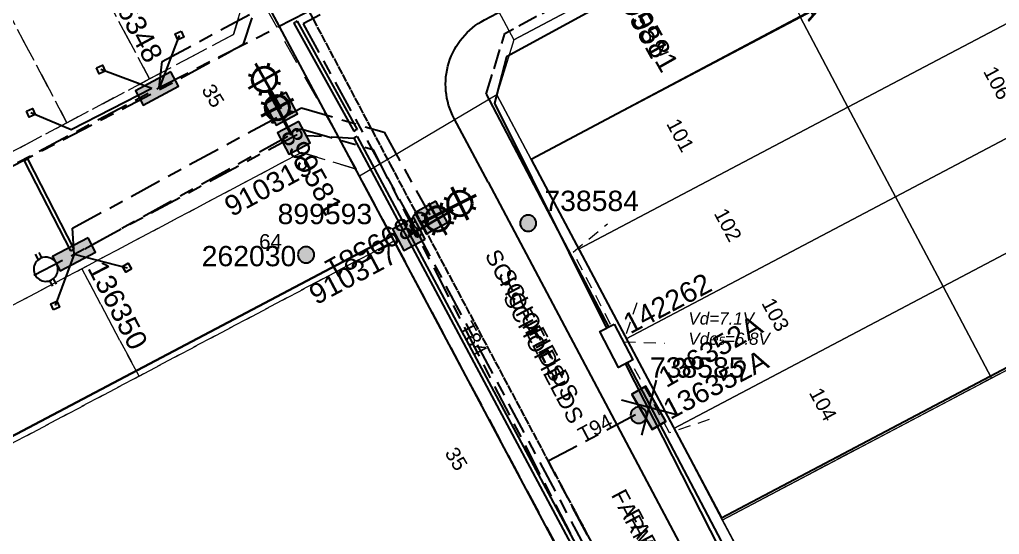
# Model space of a CAD drawing. Header units: metres. Extents: x 303173 to 305738, y 6269065 to 6269981.
# Drawn here: x 303643.1 to 303763.8, y 6269641.9 to 6269705.3 of the extents above; entities that cross this region are included whole.
import ezdxf
from ezdxf.enums import TextEntityAlignment as Align

# ---------------------------------------------------------------- set-up
doc = ezdxf.new("R2010")
doc.units = ezdxf.units.M
for name, pattern in [('Cable Exist OH', [1, 1, 0]), ('Cable Exist UG', [8.2, 4, -1.2, 1.8, -1.2]), ('Dash', [5, 3, -2]), ('IE Trench LV', [6.5, 5, -1.5]), ('IECLROU40', [4, 2.5, -1.5])]:
    doc.linetypes.add(name, pattern=pattern)
doc.layers.add('_User kerb', color=7, linetype='Continuous', transparency=0.4)
for name, color, linetype in [('_User Removed1', 7, 'Continuous'), ('_User_service', 7, 'Continuous'), ('_User_SL_COLUMN', 7, 'Continuous'), ('Equip_HV_EXT', 7, 'Continuous'), ('Equip_LV_EXT', 7, 'Continuous'), ('Equip_SP_SL_EXT', 7, 'Continuous'), ('Mains_HV_EXT', 7, 'Continuous'), ('Mains_LV_EXT', 7, 'Continuous'), ('Mains_LV_NEW_T84', 7, 'Continuous'), ('Mains_LV_SL_EXT', 7, 'Continuous'), ('Notes', 7, 'Continuous'), ('Notes_HV_MISC', 7, 'Continuous'), ('Notes_LV_MISC', 7, 'Continuous'), ('Services_SP_EXT', 7, 'Continuous'), ('SupportsUG_SP_LV_EXT', 7, 'Continuous'), ('SupportsUG_SP_LV_NEW', 7, 'Continuous'), ('SupportsUG_SP_LV_SL_EXT', 7, 'Continuous'), ('Trench_SP_NEW', 7, 'Continuous'), ('UG_Details_SP_MISC', 7, 'Continuous')]:
    doc.layers.add(name, color=color, linetype=linetype)
for name, color, linetype, lineweight, transparency in [('Cadastre Developer_SP_EXT', 7, 'Continuous', 5, 0.7), ('Cadastre Land Parcels_SP_EXT', 7, 'Continuous', 5, 0.7), ('Cadastre Roads_SP_EXT', 7, 'Continuous', 5, 0.7)]:
    doc.layers.add(name, color=color, linetype=linetype, lineweight=lineweight, transparency=transparency)
doc.layers.add('Cadastre Developer_SP_NEW', color=7, linetype='Continuous', lineweight=5)
doc.layers.add('Features_HIDE', color=7, linetype='Continuous', plot=False)
doc.styles.add('COLUMN_LABEL', font='arial.ttf')
doc.styles.add('iecARIAL', font='arial.ttf', dxfattribs={"height": 2})
doc.styles.add('LotNum', font='isocp.shx', dxfattribs={"height": 1.8})
doc.styles.add('PILLAR_LABEL', font='arial.ttf')
doc.styles.add('POLE_LABEL', font='arial.ttf')
doc.styles.get("Standard").update_dxf_attribs({"font": 'arial.ttf'})
doc.linetypes.add('Cable New UG', pattern='A,7,-0.25,["x",Standard,S=2,R=0,X=0.2,Y=-0.8],-2.1', length=9.35)
doc.linetypes.add('IE Trench HV', pattern='A,7,-0.2,["/",Standard,S=3,R=0,X=0.6,Y=-1.4],-2.5', length=9.7)

# ---------------------------------------------------------------- blocks, each defined once
blk = doc.blocks.new('COLUMN_EXT')
blk.add_hatch(color=256).paths.add_polyline_path([(-1.49, 1.48), (-1.49, -1.49), (1.48, -1.49), (1.48, 1.48)])
blk.add_lwpolyline([(-1.49, -1.49), (1.48, -1.49), (1.48, 1.48), (-1.49, 1.48)], close=True)
for tag, height, style, flags, p in [('ASSET_NUM', 2.5, 'COLUMN_LABEL', 8, (2, 2)), ('STRUCTURE_PLANT_NUMBER', 0.2, 'POLE_LABEL', 9, (1.81, 0.03)), ('STREET_CODE', 0.2, 'COLUMN_LABEL', 9, (1.81, -0.2))]:
    blk.add_attdef(tag, text='', height=height, dxfattribs=dict(style=style, flags=flags)).set_placement(p, align=Align.MIDDLE_LEFT)
at = {"flags": 9}
for tag, p in [('COLUMN_TYPE', (1.81, -0.4)), ('OWNED_BY', (1.81, -0.6)), ('STATE', (1.81, -0.8)), ('USAGE', (1.81, -1)), ('LEGEND', (1.81, -1.2)), ('STREETNAME', (1.81, -1.6)), ('SUBURB', (1.81, -1.8)), ('LOCATION', (1.81, -1.4)), ('NOTES', (1.81, -2))]:
    blk.add_attdef(tag, text='', height=0.2, dxfattribs=at).set_placement(p, align=Align.MIDDLE_LEFT)
at = {"flags": 1}
blk.add_attdef('Z', (1.81, -2.35), '', height=0.2, dxfattribs=at)
blk = doc.blocks.new('PILLAR_EXT')
blk.add_hatch(color=256).paths.add_polyline_path([(-2.475, 0.99), (-2.475, -0.99), (2.475, -0.99), (2.475, 0.99)])
blk.add_lwpolyline([(-2.475, -0.99), (2.475, -0.99), (2.475, 0.99), (-2.475, 0.99)], close=True)
at = {"style": 'iecARIAL', "flags": 8}
blk.add_attdef('ASSET_NUM', (1.5, 3.5), '', height=2.5, dxfattribs=at)
for tag, p, flags in [('OWNED_BY', (0, -0.2), 9), ('STATE', (0, -0.4), 9), ('SUPPORT_TYPE', (0, -0.6), 9), ('USAGE', (0, -0.8), 9), ('LEGEND', (0, -1), 9), ('LOCATION', (0, -1.2), 9), ('NOTES', (0, -1.4), 9), ('STREETNAME', (0, -1.8), 9), ('SUBURB', (0, -2), 1), ('PARENT', (0, -1.6), 9)]:
    blk.add_attdef(tag, p, '', height=0.2, dxfattribs=dict(flags=flags))
blk = doc.blocks.new('CCP_EXT')
at = {"flags": 9}
for tag, p in [('STATE', (0, -1.8)), ('LEGEND', (0, -1.4)), ('LIFE_SUPPORT', (0, -1.6)), ('NOTES', (0, -2))]:
    blk.add_attdef(tag, text='', height=0.2, dxfattribs=at).set_placement(p, align=Align.MIDDLE_LEFT)
blk.add_wipeout([(0, 0.57), (0.57, 0), (0, -0.57), (-0.57, 0)])
blk.add_lwpolyline([(-0.57, 0), (0, 0.57), (0.57, 0), (0, -0.57), (-0.57, 0)])
at = {"flags": 1}
blk.add_attdef('Z', (0, 0), '', height=0.2, dxfattribs=at)
at = {"flags": 9}
for tag, p in [('CCP_TYPE', (0, 0)), ('CONSTRUCTED_VOLTAGE', (0, -0.2)), ('OPERATING_VOLTAGE', (0, -0.6)), ('ORIENTATION', (0, -0.8)), ('OWNED_BY', (0, -1)), ('NO_PHASES', (0, -0.4)), ('USAGE', (0, -1.2))]:
    blk.add_attdef(tag, text='', height=0.2, dxfattribs=at).set_placement(p, align=Align.MIDDLE_LEFT)
blk = doc.blocks.new('HV_STJ_EXT')
h = blk.add_hatch(color=256)
edge = h.paths.add_edge_path()
edge.add_ellipse((-0.59, 0.13), major_axis=(0.226, 0.226), ratio=1, start_angle=45, end_angle=135)
edge.add_line((-0.91, 0.13), (-0.91, -0.13))
edge.add_ellipse((-0.59, -0.13), major_axis=(0.226, 0.226), ratio=1, start_angle=135, end_angle=225)
edge.add_line((-0.59, -0.45), (0.59, -0.45))
edge.add_ellipse((0.59, -0.13), major_axis=(-0.226, 0.226), ratio=1, start_angle=135, end_angle=225)
edge.add_line((0.91, -0.13), (0.91, 0.13))
edge.add_ellipse((0.59, 0.13), major_axis=(-0.226, 0.226), ratio=1, start_angle=225, end_angle=315)
edge.add_line((0.59, 0.45), (-0.59, 0.45))
blk.add_lwpolyline([(-0.91, 0.13), (-0.91, -0.13, 0.414214), (-0.59, -0.45), (0.59, -0.45, 0.414214), (0.91, -0.13), (0.91, 0.13, 0.414214), (0.59, 0.45), (-0.59, 0.45, 0.414214)], format="xyb", close=True)
for tag, flags, p in [('ORIENTATION', 9, (1.5, 0)), ('Z', 1, (1.5, -0.8)), ('USAGE', 9, (1.5, -0.2)), ('LEGEND', 9, (1.5, -0.4)), ('NOTES', 9, (1.5, -0.6))]:
    blk.add_attdef(tag, text='', height=0.2, dxfattribs=dict(flags=flags)).set_placement(p, align=Align.MIDDLE_LEFT)
blk = doc.blocks.new('LV_UG_LINKS_OPEN_EXT')
for p, q in [((-0.25, 1.47), (-0.25, 2.22)), ((0.25, 1.47), (0.25, 2.22)), ((-0.25, -1.47), (-0.25, -2.22)), ((0.25, -1.47), (0.25, -2.22))]:
    blk.add_line(p, q)
at = {"flags": 9}
for tag, p in [('ACTUAL_STATUS', (0, 0)), ('CONSTRUCTED_VOLTAGE', (0, -0.2)), ('OPERATING_VOLTAGE', (0, -0.6)), ('ORIENTATION', (0, -0.8)), ('STATE', (0, -1)), ('SWITCH_TYPE', (0, -1.2)), ('NO_PHASES', (0, -0.4)), ('USAGE', (0, -1.4)), ('NOTES', (0, -1.6))]:
    blk.add_attdef(tag, text='', height=0.2, dxfattribs=at).set_placement(p, align=Align.MIDDLE_LEFT)
at = {"flags": 1}
blk.add_attdef('Z', (0, 0), '', height=0.2, dxfattribs=at)
blk.add_wipeout([(-0.25, 1.47), (-0.43, 1.43), (-0.61, 1.36), (-0.77, 1.28), (-0.93, 1.17), (-1.07, 1.05), (-1.19, 0.9), (-1.29, 0.75), (-1.38, 0.58), (-1.44, 0.4), (-1.48, 0.22), (-1.49, 0.03), (-1.49, -0.16), (-1.45, -0.34), (-1.4, -0.52), (-1.32, -0.69), (-1.23, -0.85), (-1.11, -1), (-0.98, -1.13), (-0.83, -1.24), (-0.66, -1.34), (-0.49, -1.41), (-0.31, -1.46), (-0.13, -1.49), (0.06, -1.49), (0.25, -1.47), (0.43, -1.43), (0.61, -1.36), (0.77, -1.28), (0.93, -1.17), (1.07, -1.05), (1.19, -0.9), (1.29, -0.75), (1.38, -0.58), (1.44, -0.4), (1.48, -0.22), (1.49, -0.03), (1.49, 0.16), (1.45, 0.34), (1.4, 0.52), (1.32, 0.69), (1.23, 0.85), (1.11, 1), (0.98, 1.13), (0.83, 1.24), (0.66, 1.34), (0.49, 1.41), (0.31, 1.46), (0.13, 1.49), (-0.06, 1.49)])
blk.add_lwpolyline([(0, -1.49, 1), (0, 1.49, 1)], format="xyb", close=True)
blk = doc.blocks.new('*U114')
blk.add_wipeout([(3.44, 1.82), (2.44, -3.03), (0.5, -2.63), (1.5, 2.22)])
at = {"lineweight": -3}
blk.add_lwpolyline([(3.44, 1.82), (2.44, -3.03), (0.5, -2.63), (1.5, 2.22)], close=True, dxfattribs=at)
for tag, height, flags, p in [('ASSET_NUM', 2.5, 8, (2, 4)), ('STREET_CODE', 0.2, 9, (1.5, 2)), ('OWNED_BY', 0.2, 9, (1.5, 1.8)), ('OPERATED_BY', 0.2, 9, (1.5, 1.6)), ('STATE', 0.2, 9, (1.5, 1.2)), ('MAINTAINED_BY', 0.2, 9, (1.5, 1.4)), ('SUPPORT_TYPE', 0.2, 9, (1.5, 1)), ('SUBURB', 0.2, 9, (1.5, 0.2)), ('STREETNAME', 0.2, 9, (1.5, 0)), ('USAGE', 0.2, 9, (1.5, 0.8)), ('LEGEND', 0.2, 9, (1.5, 0.6)), ('PARENT', 0.2, 9, (1.5, 0.4)), ('Z', 0.2, 1, (1.5, -0.6)), ('LOCATION', 0.2, 9, (1.5, -0.2)), ('NOTES', 0.2, 9, (1.5, -0.4))]:
    blk.add_attdef(tag, text='', height=height, dxfattribs=dict(flags=flags)).set_placement(p, align=Align.MIDDLE_LEFT)
blk = doc.blocks.new('*U120')
blk.add_hatch(color=256).paths.add_polyline_path([(2.68, 0.52), (1.52, 2.12), (-2.49, -0.79), (-1.32, -2.39)])
blk.add_lwpolyline([(1.52, 2.12), (-2.49, -0.79), (-1.32, -2.39), (2.68, 0.52)], close=True)
at = {"style": 'iecARIAL', "flags": 8}
blk.add_attdef('ASSET_NUM', (1.5, 3.5), '', height=2.5, dxfattribs=at)
for tag, p, flags in [('OWNED_BY', (0, -0.2), 9), ('STATE', (0, -0.4), 9), ('SUPPORT_TYPE', (0, -0.6), 9), ('USAGE', (0, -0.8), 9), ('LEGEND', (0, -1), 9), ('LOCATION', (0, -1.2), 9), ('NOTES', (0, -1.4), 9), ('STREETNAME', (0, -1.8), 9), ('SUBURB', (0, -2), 1), ('PARENT', (0, -1.6), 9)]:
    blk.add_attdef(tag, p, '', height=0.2, dxfattribs=dict(flags=flags))
blk = doc.blocks.new('*U108')
at = {"lineweight": 40}
for p, q in [((0.55, 3.21), (1.31, 7.65)), ((-0.26, 7.11), (0.07, 6.65)), ((2.62, 6.62), (2.16, 6.29)), ((-1.29, 5.81), (3.15, 5.05)), ((-0.75, 4.24), (-0.29, 4.56)), ((0, 0), (0.68, 3.95)), ((2.12, 3.74), (1.8, 4.2))]:
    blk.add_line(p, q, dxfattribs=at)
blk.add_circle((0.93, 5.43), 1.5, dxfattribs=at)
at = {"style": 'iecARIAL', "flags": 8}
blk.add_attdef('ASSET_NUM', (1.5, 1.5), '', height=2.5, dxfattribs=at)
for tag, p, height, flags in [('CONSTRUCTED_VOLTAGE', (0.98, -0.65), 0.2, 9), ('CONTROL_TYPE', (0.98, -0.85), 0.2, 9), ('LANTERN_PURPOSE', (0.98, -1.05), 0.2, 9), ('LANTERN_TYPE', (0.98, -1.25), 0.2, 9), ('LNUMBER', (2.18, -3.25), 2.5, 8), ('OPERATING_VOLTAGE', (0.98, -1.65), 0.2, 9), ('ORIENTATION', (0.98, -1.85), 0.2, 9), ('OWNED_BY', (0.98, -2.05), 0.2, 9), ('STATE', (0.98, -2.25), 0.2, 9), ('NO_PHASES', (0.98, -1.45), 0.2, 9), ('USAGE', (0.98, -2.45), 0.2, 9), ('CEXIST', (0.98, -2.65), 0.2, 9), ('CNEW', (0.98, -2.85), 0.2, 9), ('CNUMBER', (0.98, -3.05), 0.2, 9), ('CREMOVE', (0.98, -3.25), 0.2, 9), ('CREPLACE', (0.98, -3.45), 0.2, 9), ('LKINGHEIGHT', (0.98, -3.65), 0.2, 9), ('LBRACKET', (0.98, -3.85), 0.2, 9), ('LBRACKETVOCAB', (0.98, -4.05), 0.2, 9), ('LCATEGORY', (0.98, -4.25), 0.2, 9), ('LCHARGE1', (0.98, -4.45), 0.2, 9), ('LCHARGE1PERCENT', (0.98, -4.65), 0.2, 9), ('LCHARGE2', (0.98, -4.85), 0.2, 9), ('LCHARGE2PERCENT', (0.98, -5.05), 0.2, 9), ('LCHARGE3', (0.98, -5.25), 0.2, 9), ('LCHARGE3PERCENT', (0.98, -5.45), 0.2, 9), ('LEXIST', (0.98, -5.65), 0.2, 9), ('LLAMP', (0.98, -5.85), 0.2, 9), ('LLAMPVOCAB', (0.98, -6.05), 0.2, 9), ('LMAST', (0.98, -6.25), 0.2, 9), ('LMASTVOCAB', (0.98, -6.45), 0.2, 9), ('LNEW', (0.98, -6.65), 0.2, 9), ('LANTNUMBER', (0.98, -6.85), 0.2, 9), ('LOUTREACH', (0.98, -7.25), 0.2, 9), ('LOUTREACHVOCAB', (0.98, -7.45), 0.2, 9), ('LRATECODE', (0.98, -7.65), 0.2, 9), ('LREMOVE', (0.98, -7.85), 0.2, 9), ('LREPLACE', (0.98, -8.05), 0.2, 9), ('LTYPE', (0.98, -8.25), 0.2, 9), ('LTYPEVOCAB', (0.98, -8.45), 0.2, 9), ('LEGEND', (0.98, -8.65), 0.2, 9), ('STREETNAME', (0.98, -9.25), 0.2, 9), ('SUBURB', (0.98, -9.45), 0.2, 1), ('LOCATION', (0.98, -8.85), 0.2, 9), ('NOTES', (0.98, -9.05), 0.2, 9)]:
    blk.add_attdef(tag, p, '', height=height, dxfattribs=dict(flags=flags))
blk = doc.blocks.new('*U110')
at = {"lineweight": 40}
for p, q in [((0, 0), (-0.34, -2.67)), ((-0.24, -1.92), (-0.8, -6.38)), ((-1.79, -2.52), (-1.44, -2.97)), ((1.11, -2.89), (0.66, -3.23)), ((1.71, -4.43), (-2.75, -3.87)), ((-2.15, -5.42), (-1.71, -5.07)), ((0.74, -5.78), (0.4, -5.34))]:
    blk.add_line(p, q, dxfattribs=at)
blk.add_circle((-0.52, -4.15), 1.5, dxfattribs=at)
at = {"style": 'iecARIAL', "flags": 8}
blk.add_attdef('ASSET_NUM', (1.5, 1.5), '', height=2.5, dxfattribs=at)
for tag, p, height, flags in [('CONSTRUCTED_VOLTAGE', (0.98, -0.65), 0.2, 9), ('CONTROL_TYPE', (0.98, -0.85), 0.2, 9), ('LANTERN_PURPOSE', (0.98, -1.05), 0.2, 9), ('LANTERN_TYPE', (0.98, -1.25), 0.2, 9), ('LNUMBER', (2.18, -3.25), 2.5, 8), ('OPERATING_VOLTAGE', (0.98, -1.65), 0.2, 9), ('ORIENTATION', (0.98, -1.85), 0.2, 9), ('OWNED_BY', (0.98, -2.05), 0.2, 9), ('STATE', (0.98, -2.25), 0.2, 9), ('NO_PHASES', (0.98, -1.45), 0.2, 9), ('USAGE', (0.98, -2.45), 0.2, 9), ('CEXIST', (0.98, -2.65), 0.2, 9), ('CNEW', (0.98, -2.85), 0.2, 9), ('CNUMBER', (0.98, -3.05), 0.2, 9), ('CREMOVE', (0.98, -3.25), 0.2, 9), ('CREPLACE', (0.98, -3.45), 0.2, 9), ('LKINGHEIGHT', (0.98, -3.65), 0.2, 9), ('LBRACKET', (0.98, -3.85), 0.2, 9), ('LBRACKETVOCAB', (0.98, -4.05), 0.2, 9), ('LCATEGORY', (0.98, -4.25), 0.2, 9), ('LCHARGE1', (0.98, -4.45), 0.2, 9), ('LCHARGE1PERCENT', (0.98, -4.65), 0.2, 9), ('LCHARGE2', (0.98, -4.85), 0.2, 9), ('LCHARGE2PERCENT', (0.98, -5.05), 0.2, 9), ('LCHARGE3', (0.98, -5.25), 0.2, 9), ('LCHARGE3PERCENT', (0.98, -5.45), 0.2, 9), ('LEXIST', (0.98, -5.65), 0.2, 9), ('LLAMP', (0.98, -5.85), 0.2, 9), ('LLAMPVOCAB', (0.98, -6.05), 0.2, 9), ('LMAST', (0.98, -6.25), 0.2, 9), ('LMASTVOCAB', (0.98, -6.45), 0.2, 9), ('LNEW', (0.98, -6.65), 0.2, 9), ('LANTNUMBER', (0.98, -6.85), 0.2, 9), ('LOUTREACH', (0.98, -7.25), 0.2, 9), ('LOUTREACHVOCAB', (0.98, -7.45), 0.2, 9), ('LRATECODE', (0.98, -7.65), 0.2, 9), ('LREMOVE', (0.98, -7.85), 0.2, 9), ('LREPLACE', (0.98, -8.05), 0.2, 9), ('LTYPE', (0.98, -8.25), 0.2, 9), ('LTYPEVOCAB', (0.98, -8.45), 0.2, 9), ('LEGEND', (0.98, -8.65), 0.2, 9), ('STREETNAME', (0.98, -9.25), 0.2, 9), ('SUBURB', (0.98, -9.45), 0.2, 1), ('LOCATION', (0.98, -8.85), 0.2, 9), ('NOTES', (0.98, -9.05), 0.2, 9)]:
    blk.add_attdef(tag, p, '', height=height, dxfattribs=dict(flags=flags))
blk = doc.blocks.new('*U126')
at = {"lineweight": 40}
for p, q in [((4.08, 1.61), (3.36, -2.83)), ((0, 0), (2.24, -0.37)), ((2.52, 1.07), (2.84, 0.61)), ((5.39, 0.6), (4.94, 0.27)), ((1.5, -0.24), (5.94, -0.97)), ((2.04, -1.81), (2.5, -1.48)), ((4.92, -2.28), (4.59, -1.83))]:
    blk.add_line(p, q, dxfattribs=at)
blk.add_circle((3.72, -0.61), 1.5, dxfattribs=at)
at = {"style": 'iecARIAL', "flags": 8}
blk.add_attdef('ASSET_NUM', (1.5, 1.5), '', height=2.5, dxfattribs=at)
for tag, p, height, flags in [('CONSTRUCTED_VOLTAGE', (0.98, -0.65), 0.2, 9), ('CONTROL_TYPE', (0.98, -0.85), 0.2, 9), ('LANTERN_PURPOSE', (0.98, -1.05), 0.2, 9), ('LANTERN_TYPE', (0.98, -1.25), 0.2, 9), ('LNUMBER', (2.18, -3.25), 2.5, 8), ('OPERATING_VOLTAGE', (0.98, -1.65), 0.2, 9), ('ORIENTATION', (0.98, -1.85), 0.2, 9), ('OWNED_BY', (0.98, -2.05), 0.2, 9), ('STATE', (0.98, -2.25), 0.2, 9), ('NO_PHASES', (0.98, -1.45), 0.2, 9), ('USAGE', (0.98, -2.45), 0.2, 9), ('CEXIST', (0.98, -2.65), 0.2, 9), ('CNEW', (0.98, -2.85), 0.2, 9), ('CNUMBER', (0.98, -3.05), 0.2, 9), ('CREMOVE', (0.98, -3.25), 0.2, 9), ('CREPLACE', (0.98, -3.45), 0.2, 9), ('LKINGHEIGHT', (0.98, -3.65), 0.2, 9), ('LBRACKET', (0.98, -3.85), 0.2, 9), ('LBRACKETVOCAB', (0.98, -4.05), 0.2, 9), ('LCATEGORY', (0.98, -4.25), 0.2, 9), ('LCHARGE1', (0.98, -4.45), 0.2, 9), ('LCHARGE1PERCENT', (0.98, -4.65), 0.2, 9), ('LCHARGE2', (0.98, -4.85), 0.2, 9), ('LCHARGE2PERCENT', (0.98, -5.05), 0.2, 9), ('LCHARGE3', (0.98, -5.25), 0.2, 9), ('LCHARGE3PERCENT', (0.98, -5.45), 0.2, 9), ('LEXIST', (0.98, -5.65), 0.2, 9), ('LLAMP', (0.98, -5.85), 0.2, 9), ('LLAMPVOCAB', (0.98, -6.05), 0.2, 9), ('LMAST', (0.98, -6.25), 0.2, 9), ('LMASTVOCAB', (0.98, -6.45), 0.2, 9), ('LNEW', (0.98, -6.65), 0.2, 9), ('LANTNUMBER', (0.98, -6.85), 0.2, 9), ('LOUTREACH', (0.98, -7.25), 0.2, 9), ('LOUTREACHVOCAB', (0.98, -7.45), 0.2, 9), ('LRATECODE', (0.98, -7.65), 0.2, 9), ('LREMOVE', (0.98, -7.85), 0.2, 9), ('LREPLACE', (0.98, -8.05), 0.2, 9), ('LTYPE', (0.98, -8.25), 0.2, 9), ('LTYPEVOCAB', (0.98, -8.45), 0.2, 9), ('LEGEND', (0.98, -8.65), 0.2, 9), ('STREETNAME', (0.98, -9.25), 0.2, 9), ('SUBURB', (0.98, -9.45), 0.2, 1), ('LOCATION', (0.98, -8.85), 0.2, 9), ('NOTES', (0.98, -9.05), 0.2, 9)]:
    blk.add_attdef(tag, p, '', height=height, dxfattribs=dict(flags=flags))
blk = doc.blocks.new('PILLAR_DEL')
blk.add_hatch(color=256).paths.add_polyline_path([(-2.48, 0.99), (-2.48, -0.99), (2.47, -0.99), (2.47, 0.99)])
for p, q in [((2.47, -2.48), (-2.48, 2.47)), ((-2.48, -2.48), (2.47, 2.47))]:
    blk.add_line(p, q)
blk.add_lwpolyline([(-2.48, -0.99), (2.47, -0.99), (2.47, 0.99), (-2.48, 0.99)], close=True)
at = {"style": 'PILLAR_LABEL'}
for tag, height, flags, p in [('ASSET_NUM', 2.5, 8, (2, 2)), ('STREET_CODE', 0.2, 9, (0, -0.2))]:
    blk.add_attdef(tag, text='', height=height, dxfattribs=dict(at, flags=flags)).set_placement(p, align=Align.MIDDLE_LEFT)
at = {"flags": 1}
blk.add_attdef('Z', (0, 0), '', height=0.2, dxfattribs=at)
at = {"flags": 9}
for tag, p in [('OWNED_BY', (0, -0.4)), ('STATE', (0, -0.6)), ('SUPPORT_TYPE', (0, -0.8)), ('USAGE', (0, -1)), ('LEGEND', (0, -1.2)), ('SUBURB', (0, -1.6)), ('STREETNAME', (0, -1.8)), ('PARENT', (0, -1.4)), ('LOCATION', (0, -2)), ('NOTES', (0, -2.2))]:
    blk.add_attdef(tag, text='', height=0.2, dxfattribs=at).set_placement(p, align=Align.MIDDLE_LEFT)
blk = doc.blocks.new('POLE_EXT')
blk.add_hatch(color=256).paths.add_polyline_path([(-1, 0, 1), (1, 0, 1)])
blk.add_lwpolyline([(-1, 0, 1), (1, 0, 1)], format="xyb", close=True)
for tag, height, flags, p in [('pNumber', 2.5, 8, (-17.84, 2.07)), ('OWNED_BY', 0.2, 9, (1.35, -0.4)), ('SPECIAL_USE', 0.2, 9, (1.35, -0.8)), ('STATE', 0.2, 9, (1.35, -1)), ('PARENT', 0.2, 9, (1.35, -0.6)), ('USAGE', 0.2, 9, (1.35, -1.2)), ('cLV', 0.2, 9, (1.35, -1.4)), ('hDepth', 0.2, 9, (1.35, -1.6)), ('hDia', 0.2, 9, (1.35, -1.8)), ('cHV', 0.2, 9, (1.35, -2)), ('LBRACKET', 0.2, 9, (1.35, -2.2)), ('LExisting', 0.2, 9, (1.35, -2.4)), ('cLinedev', 0.2, 9, (1.35, -3.4)), ('LANTNUMBER', 0.2, 9, (1.35, -2.6)), ('LOther', 0.2, 9, (1.35, -2.8)), ('LRemove', 0.2, 9, (1.35, -3)), ('LEGEND', 0.2, 9, (1.35, -3.2)), ('LOCATION', 0.2, 9, (1.35, -3.6)), ('pExisting', 0.2, 9, (1.35, -3.8)), ('pFooting', 0.2, 9, (1.35, -4.4)), ('pNew', 0.2, 9, (1.35, -4.6)), ('PFNUMBER', 0.2, 9, (1.35, -4)), ('NEWPFNUMBER', 0.2, 9, (1.35, -4.2)), ('pRelocate', 0.2, 9, (1.35, -5)), ('pRemove', 0.2, 9, (1.35, -5.2)), ('pReplace', 0.2, 9, (1.35, -5.4)), ('pStay', 0.2, 9, (1.35, -5.6)), ('pType', 0.2, 9, (1.35, -5.8)), ('cspan', 0.2, 9, (1.35, -6)), ('STREETNAME', 0.2, 9, (1.35, -6.2)), ('SUBURB', 0.2, 9, (1.35, -6.4)), ('OPERATED_BY', 0.2, 9, (1.36, -7.01)), ('NOTES', 0.2, 9, (1.35, -6.6)), ('MAINTAINED_BY', 0.2, 9, (1.36, -6.81))]:
    blk.add_attdef(tag, text='', height=height, dxfattribs=dict(flags=flags)).set_placement(p, align=Align.MIDDLE_LEFT)
at = {"style": 'POLE_LABEL'}
for tag, height, flags, p in [('ASSET_NUM', 2.5, 8, (2, 2)), ('STRUCTURE_PLANT_NUMBER', 0.2, 9, (1.35, 0.03)), ('STREET_CODE', 0.2, 9, (1.35, -0.2))]:
    blk.add_attdef(tag, text='', height=height, dxfattribs=dict(at, flags=flags)).set_placement(p, align=Align.MIDDLE_LEFT)
at = {"flags": 1}
blk.add_attdef('Z', (1.35, -7.33), '', height=0.2, dxfattribs=at)

msp = doc.modelspace()

# ---------------------------------------------------------------- linework, layer by layer
at = {"layer": '_User kerb', "transparency": 33554585}
msp.add_lwpolyline([(303700.76, 6269685.28), (303696.58, 6269693.15, -0.415151), (303700.32, 6269705.27), (303759.65, 6269736.51, -0.413277), (303771.73, 6269732.79), (303775.93, 6269724.87)], format="xyb", dxfattribs=at)
at = {"layer": '_User_service', "color": 170, "linetype": 'Dash', "lineweight": 9, "ltscale": 0.5}
for points in [[(303728.02, 6269656.09), (303723.14, 6269654.44), (303717.02, 6269665.58), (303711.25, 6269676.7), (303715.5, 6269680.18)], [(303719.11, 6269670.43), (303717.45, 6269665.63), (303722.52, 6269665.49)]]:
    msp.add_lwpolyline(points, dxfattribs=at)
at = {"layer": 'Cadastre Developer_SP_EXT', "linetype": 'Dash'}
for points in [[(303661.26, 6269729.37), (303646.49, 6269721.56), (303659.06, 6269698), (303669.41, 6269703.48), (303671.47, 6269710.23), (303661.26, 6269729.37)], [(303646.49, 6269721.56), (303636.33, 6269716.18), (303648.89, 6269692.62), (303659.06, 6269698), (303646.49, 6269721.56)], [(303636.33, 6269716.18), (303626.16, 6269710.8), (303638.73, 6269687.24), (303648.89, 6269692.62), (303636.33, 6269716.18)]]:
    msp.add_lwpolyline(points, close=True, dxfattribs=at)
at = {"layer": 'Cadastre Developer_SP_NEW', "flags": 128}
for points in [[(303745.11, 6269694.53), (303778.29, 6269712), (303772.36, 6269723.18), (303739.25, 6269705.57), (303745.11, 6269694.53)], [(303750.97, 6269683.49), (303784.15, 6269700.96), (303778.29, 6269712), (303745.11, 6269694.53), (303750.97, 6269683.49)], [(303711.93, 6269677.05), (303745.11, 6269694.53), (303739.25, 6269705.57), (303706.07, 6269688.1), (303711.93, 6269677.05)], [(303756.83, 6269672.45), (303790.01, 6269689.92), (303784.15, 6269700.96), (303750.97, 6269683.49), (303756.83, 6269672.45)], [(303717.79, 6269666.01), (303750.97, 6269683.49), (303745.11, 6269694.53), (303711.93, 6269677.05), (303717.79, 6269666.01)], [(303762.81, 6269661.18), (303795.99, 6269678.66), (303790.01, 6269689.92), (303756.83, 6269672.45), (303762.81, 6269661.18)], [(303723.65, 6269654.97), (303756.83, 6269672.45), (303750.97, 6269683.49), (303717.79, 6269666.01), (303723.65, 6269654.97)], [(303729.63, 6269643.71), (303762.81, 6269661.18), (303756.83, 6269672.45), (303723.65, 6269654.97), (303729.63, 6269643.71)]]:
    msp.add_lwpolyline(points, dxfattribs=at)
at = {"layer": 'Cadastre Developer_SP_NEW', "linetype": 'IECLROU40', "flags": 128}
msp.add_lwpolyline([(303752.96, 6269599.89), (303797.55, 6269622.59), (303773.96, 6269667.05), (303729.63, 6269643.71), (303752.96, 6269599.89)], dxfattribs=at)
msp.add_lwpolyline([(303752.96, 6269599.89), (303797.55, 6269622.59), (303773.96, 6269667.05), (303729.63, 6269643.71), (303752.96, 6269599.89)], dxfattribs=at)
at = {"layer": 'Cadastre Land Parcels_SP_EXT', "linetype": 'Continuous'}
for points in [[(303739.28, 6269705.67), (303732.7, 6269718.04), (303703.93, 6269702.83), (303701.84, 6269696.06), (303706.07, 6269688.1), (303739.28, 6269705.67)], [(303797.55, 6269622.59), (303773.97, 6269667.06), (303729.63, 6269643.71), (303752.96, 6269599.89), (303797.55, 6269622.59)]]:
    msp.add_lwpolyline(points, close=True, dxfattribs=at)
at = {"layer": 'Cadastre Roads_SP_EXT', "linetype": 'Continuous'}
for points in [[(303732.7, 6269718.04), (303761.46, 6269733.24), (303753.93, 6269747.39), (303735.16, 6269737.46), (303725.16, 6269732.18), (303715.17, 6269726.9), (303696.4, 6269716.97), (303703.93, 6269702.83), (303732.7, 6269718.04)], [(303866.16, 6269363.2), (303877.72, 6269365.3), (303842.97, 6269430.64), (303838.04, 6269439.92), (303797.87, 6269515.45), (303752.96, 6269599.89), (303706.07, 6269688.1), (303701.84, 6269696.06), (303684.94, 6269686.03), (303713.94, 6269631.65), (303757.69, 6269549.63), (303849.8, 6269376.82), (303857.87, 6269361.68), (303866.16, 6269363.2)]]:
    msp.add_lwpolyline(points, close=True, dxfattribs=at)
at = {"layer": 'Features_HIDE', "linetype": 'Continuous'}
for points in [[(303913.42, 6269683.89), (303887.23, 6269732.78), (303866.29, 6269772.89), (303852.26, 6269765.47), (303819.44, 6269748.1), (303786.62, 6269730.73), (303772.46, 6269723.23), (303739.28, 6269705.67), (303706.07, 6269688.1), (303729.52, 6269643.99), (303773.86, 6269667.34), (303797.34, 6269623.12), (303819.45, 6269634.69), (303913.42, 6269683.89)], [(303650.57, 6269598.26), (303625.48, 6269645.25), (303688.87, 6269678.65), (303684.94, 6269686.03), (303672.87, 6269708.65), (303661.49, 6269729.99), (303482.33, 6269635.59), (303496.67, 6269608.96), (303515.63, 6269573.69), (303534.43, 6269538.08), (303534.85, 6269537.28), (303650.57, 6269598.26)], [(303713.94, 6269631.65), (303688.87, 6269678.65), (303625.48, 6269645.25), (303650.57, 6269598.26), (303713.94, 6269631.65)]]:
    msp.add_lwpolyline(points, close=True, dxfattribs=at)
at = {"layer": 'Features_HIDE', "linetype": 'Cable Exist OH'}
msp.add_lwpolyline([(303672, 6269718.97), (303688.71, 6269687.46), (303716.35, 6269635.63)], dxfattribs=at)
at = {"layer": 'Features_HIDE', "linetype": 'Cable Exist UG'}
msp.add_lwpolyline([(303715.92, 6269632.32), (303716.89, 6269634.63), (303716.89, 6269634.63), (303708.16, 6269650.98), (303720.16, 6269657.33)], dxfattribs=at)
at = {"layer": 'Mains_HV_EXT', "linetype": 'Cable Exist UG'}
for points in [[(303723.68, 6269746.44), (303723.68, 6269746.44), (303730.91, 6269732.56), (303677.98, 6269704.78), (303677.98, 6269704.78), (303691.89, 6269679.48)], [(303692.23, 6269548.06), (303692.23, 6269548.06), (303692.23, 6269548.06), (303704.94, 6269555.53), (303714.22, 6269540.08), (303714.22, 6269540.08), (303748.06, 6269558.95), (303751.41, 6269567.95), (303747.4, 6269575.42), (303736.29, 6269596.12), (303736.29, 6269596.12), (303716.8, 6269632.79), (303716.8, 6269632.79), (303691.89, 6269679.48)]]:
    msp.add_lwpolyline(points, dxfattribs=at)
at = {"layer": 'Mains_LV_EXT', "linetype": 'Cable Exist UG'}
msp.add_lwpolyline([(303675.97, 6269693.49), (303677.78, 6269694.46), (303677.78, 6269694.46), (303687.95, 6269691.44), (303693.58, 6269681.28)], dxfattribs=at)
at = {"layer": 'Mains_LV_NEW_T84', "color": 1, "linetype": 'Cable New UG', "ltscale": 0.75, "flags": 128}
msp.add_lwpolyline([(303783.36, 6269706.03), (303768.57, 6269733.76), (303762.17, 6269735.46), (303739.64, 6269723.71), (303738.06, 6269719.79), (303703.05, 6269700.72), (303701.57, 6269695.01), (303715.31, 6269667.4)], dxfattribs=at)
at = {"layer": 'Mains_LV_NEW_T84', "linetype": 'Cable New UG', "ltscale": 0.75, "flags": 128}
msp.add_lwpolyline([(303716.03, 6269632.62), (303729.31, 6269640.18), (303717.72, 6269662.97)], dxfattribs=at)
at = {"layer": 'Mains_LV_SL_EXT', "linetype": 'Cable Exist UG'}
msp.add_lwpolyline([(303649.77, 6269676.42), (303649.58, 6269679.64), (303675.36, 6269693.61)], dxfattribs=at)
at = {"layer": 'Trench_SP_NEW', "linetype": 'IE Trench LV', "ltscale": 0.5, "flags": 128}
msp.add_lwpolyline([(303700.55, 6269696.15), (303702.84, 6269703.61), (303734.21, 6269720.52)], dxfattribs=at)
at = {"layer": 'Trench_SP_NEW', "linetype": 'IE Trench HV', "ltscale": 0.5, "flags": 128}
msp.add_lwpolyline([(303700.55, 6269696.15), (303768.94, 6269566.12)], dxfattribs=at)
at = {"layer": 'UG_Details_SP_MISC'}
for p, q in [((303676.83, 6269704.88), (303677.04, 6269705)), ((303676.83, 6269704.88), (303684.23, 6269691.56)), ((303677.25, 6269705.12), (303677.04, 6269705)), ((303677.25, 6269705.12), (303684.65, 6269691.8)), ((303684.23, 6269691.56), (303684.44, 6269691.68)), ((303684.23, 6269690.71), (303684.44, 6269690.82)), ((303684.65, 6269691.8), (303684.44, 6269691.68)), ((303684.65, 6269690.94), (303684.44, 6269690.82)), ((303684.65, 6269690.94), (303716.68, 6269631.19)), ((303684.23, 6269690.71), (303716.25, 6269630.97)), ((303643.62, 6269687.94), (303643.83, 6269688.05)), ((303644.04, 6269688.16), (303643.83, 6269688.05)), ((303649.33, 6269676.83), (303649.54, 6269676.94)), ((303649.75, 6269677.05), (303649.54, 6269676.94))]:
    msp.add_line(p, q, dxfattribs=at)

# ---------------------------------------------------------------- block references
at = {"layer": '_User Removed1'}
ref = msp.add_blockref('PILLAR_DEL', (303720.58, 6269657.55), dxfattribs=dict(at, rotation=120.0983136316031))
ref.add_attrib('ASSET_NUM', '136352A', dxfattribs={"layer": '0', "height": 2.5, "rotation": 28, "style": 'PILLAR_LABEL'}).set_placement((303722.63, 6269657.12), align=Align.MIDDLE_LEFT)
at = {"layer": '_User_SL_COLUMN'}
ref = msp.add_blockref('COLUMN_EXT', (303715.44, 6269713.62), dxfattribs=dict(at, rotation=298.334485788601))
ref.add_attrib('ASSET_NUM', '899581', dxfattribs={"layer": 'Features_HIDE', "height": 2.5, "rotation": 299.0898, "style": 'COLUMN_LABEL'}).set_placement((303716.36, 6269711.08), align=Align.MIDDLE_LEFT)
ref = msp.add_blockref('COLUMN_EXT', (303715.44, 6269713.62), dxfattribs=dict(at, rotation=298.334485788601))
ref.add_attrib('ASSET_NUM', '899581', dxfattribs={"layer": 'Features_HIDE', "height": 2.5, "rotation": 299.0898, "style": 'COLUMN_LABEL'}).set_placement((303716.36, 6269711.08), align=Align.MIDDLE_LEFT)
for name, p, rotation in [('*U110', (303675.29, 6269694.31), 216.8234297281837), ('*U110', (303675.29, 6269694.31), 216.8234297281837), ('*U108', (303692.36, 6269680.22), 306.1830027404635)]:
    msp.add_blockref(name, p, dxfattribs=dict(at, rotation=rotation))
ref = msp.add_blockref('COLUMN_EXT', (303675.29, 6269694.31), dxfattribs=dict(at, rotation=298.334485788601))
ref.add_attrib('ASSET_NUM', '899581', dxfattribs={"layer": 'Features_HIDE', "height": 2.5, "rotation": 299.0898, "style": 'COLUMN_LABEL'}).set_placement((303676.21, 6269691.76), align=Align.MIDDLE_LEFT)
ref = msp.add_blockref('COLUMN_EXT', (303693.74, 6269680.93), dxfattribs=dict(at, rotation=208.3344857886009))
ref.add_attrib('ASSET_NUM', '899581', dxfattribs={"layer": 'Features_HIDE', "height": 2.5, "rotation": 209.0898, "style": 'COLUMN_LABEL'}).set_placement((303691.2, 6269680), align=Align.MIDDLE_LEFT)
at = {"layer": 'Equip_HV_EXT', "rotation": 297.9677615891591}
msp.add_blockref('HV_STJ_EXT', (303691.89, 6269679.48), dxfattribs=at)
at = {"layer": 'Equip_SP_SL_EXT', "rotation": 127.1744308601502}
for name, p in [('*U126', (303676.56, 6269691.14)), ('*U110', (303690.92, 6269678.68))]:
    msp.add_blockref(name, p, dxfattribs=at)
at = {"layer": 'Features_HIDE'}
ref = msp.add_blockref('POLE_EXT', (303705.71, 6269680.25), dxfattribs=at)
ref.add_attrib('ASSET_NUM', '738584', dxfattribs={"height": 2.5, "style": 'POLE_LABEL'}).set_placement((303707.71, 6269681), align=Align.BOTTOM_LEFT)
ref = msp.add_blockref('POLE_EXT', (303692.37, 6269680.53), dxfattribs=at)
ref.add_attrib('ASSET_NUM', '899593', dxfattribs={"height": 2.5, "rotation": 359.9579, "style": 'POLE_LABEL'}).set_placement((303686.49, 6269681.38), align=Align.MIDDLE_RIGHT)
ref = msp.add_blockref('POLE_EXT', (303678.35, 6269676.36), dxfattribs=at)
ref.add_attrib('ASSET_NUM', '262030', dxfattribs={"height": 2.5, "style": 'POLE_LABEL'}).set_placement((303677.14, 6269676.2), align=Align.MIDDLE_RIGHT)
ref = msp.add_blockref('PILLAR_EXT', (303720.59, 6269657.51), dxfattribs=dict(at, rotation=299.9277107184956))
ref.add_attrib('ASSET_NUM', '136352A', dxfattribs={"layer": '0', "height": 2.5, "rotation": 29.9277, "style": 'iecARIAL'}).set_placement((303722.09, 6269661.01), align=Align.MIDDLE_LEFT)
ref = msp.add_blockref('POLE_EXT', (303719.32, 6269656.63), dxfattribs=at)
ref.add_attrib('ASSET_NUM', '738585', dxfattribs={"layer": '0', "height": 2.5, "style": 'POLE_LABEL'}).set_placement((303720.72, 6269660.49), align=Align.BOTTOM_LEFT)
at = {"layer": 'SupportsUG_SP_LV_EXT'}
ref = msp.add_blockref('*U120', (303731.95, 6269719.5), dxfattribs=dict(at, rotation=352.1695838821707))
ref.add_attrib('ASSET_NUM', '131405A', dxfattribs={"layer": '0', "height": 2.5, "rotation": 298, "style": 'iecARIAL'}).set_placement((303735.94, 6269718.5), align=Align.TOP_LEFT)
ref = msp.add_blockref('*U120', (303659.9, 6269696.97), dxfattribs=dict(at, rotation=352.1695838821707))
ref.add_attrib('ASSET_NUM', '136348', dxfattribs={"layer": '0', "height": 2.5, "rotation": 298, "style": 'iecARIAL'}).set_placement((303655.36, 6269711.21), align=Align.TOP_LEFT)
ref = msp.add_blockref('PILLAR_EXT', (303649.77, 6269676.42), dxfattribs=dict(at, rotation=207.7044167317328))
ref.add_attrib('ASSET_NUM', '136350', dxfattribs={"layer": '0', "height": 2.5, "rotation": 297.5794, "style": 'iecARIAL'}).set_placement((303652.46, 6269675.31), align=Align.MIDDLE_LEFT)
at = {"layer": 'SupportsUG_SP_LV_SL_EXT'}
ref = msp.add_blockref('COLUMN_EXT', (303716.6, 6269711.89), dxfattribs=dict(at, rotation=298.6854869205677))
ref.add_attrib('ASSET_NUM', '899581', dxfattribs={"layer": 'Features_HIDE', "height": 2.5, "rotation": 299.4408, "style": 'COLUMN_LABEL'}).set_placement((303717.54, 6269709.35), align=Align.MIDDLE_LEFT)
ref = msp.add_blockref('COLUMN_EXT', (303676.83, 6269690.74), dxfattribs=dict(at, rotation=207.8807110627413))
ref.add_attrib('ASSET_NUM', '910319', dxfattribs={"layer": 'Features_HIDE', "height": 2.5, "rotation": 28.5645, "style": 'COLUMN_LABEL'}).set_placement((303678.22, 6269688.75), align=Align.TOP_RIGHT)
ref = msp.add_blockref('COLUMN_EXT', (303691.01, 6269678.9), dxfattribs=dict(at, rotation=118.0775920510557))
ref.add_attrib('ASSET_NUM', '910317', dxfattribs={"layer": 'Features_HIDE', "height": 2.5, "rotation": 28.0776, "style": 'COLUMN_LABEL'}).set_placement((303688.7, 6269677.83), align=Align.TOP_RIGHT)

# ---------------------------------------------------------------- texts
at = {"layer": 'Cadastre Developer_SP_EXT'}
msp.add_text('64', height=1.8, dxfattribs=at).set_placement((303672.56, 6269677.1))
at = {"layer": 'Cadastre Developer_SP_NEW', "color": 2, "char_height": 1.8, "width": 2.52, "attachment_point": 2, "rotation": 298.2363, "style": 'LotNum'}
for s, insert in [('{\\fArial|b0|i0|c0|p34;\\C256;106}', (303764.3, 6269697.95)), ('{\\fArial|b0|i0|c0|p34;\\C256;101}', (303725.26, 6269691.51)), ('{\\fArial|b0|i0|c0|p34;\\C256;102}', (303731.12, 6269680.47)), ('{\\fArial|b0|i0|c0|p34;\\C256;103}', (303736.98, 6269669.43)), ('{\\fArial|b0|i0|c0|p34;\\C256;104}', (303742.84, 6269658.39))]:
    msp.add_mtext(s, dxfattribs=dict(at, insert=insert))
at = {"layer": 'Cadastre Land Parcels_SP_EXT'}
for s, rotation, p in [('2', 22.7948, (303721.87, 6269700.78)), ('35', 301.2517, (303665.4, 6269696.67)), ('35', 301.2522, (303695.37, 6269651.97))]:
    msp.add_text(s, height=1.8, rotation=rotation, dxfattribs=at).set_placement(p)
at = {"layer": 'Features_HIDE'}
for s, rotation, p in [('T84', 298.0763, (303697.14, 6269667.52)), ('T94', 27.8678, (303712.47, 6269653.26))]:
    msp.add_text(s, height=1.8, rotation=rotation, dxfattribs=at).set_placement(p)
at = {"layer": 'Notes', "style": 'iecARIAL'}
msp.add_text('SCHOFIELDS                                          FARM                                       ROAD', height=2, rotation=297.7793, dxfattribs=at).set_placement((303702.55, 6269671.16))
at = {"layer": 'Notes_HV_MISC', "style": 'iecARIAL'}
msp.add_text('SCHOFIELDS                    FARM                  ROAD', height=2, rotation=297.7793, dxfattribs=at).set_placement((303700.32, 6269676.34))
at = {"layer": 'Notes_LV_MISC', "style": 'iecARIAL'}
msp.add_text('SCHOFIELDS                    FARM                  ROAD', height=2, rotation=297.7793, dxfattribs=at).set_placement((303701.93, 6269673.92))
at = {"layer": 'Notes_LV_MISC', "color": 7, "insert": (303725.45, 6269669.28), "char_height": 1.5, "attachment_point": 1}
msp.add_mtext_dynamic_manual_height_columns('{\\fArial|b0|i1|c0|p34;\\C5;Vd=7.1V\\C7;\\PVde\\H0.66667x;5\\H1.5x;=6.8V}', width=10.7768, gutter_width=4, heights=[0], dxfattribs=at)

# ---------------------------------------------------------------- next in the draw order: block references
at = {"layer": 'Services_SP_EXT'}
for p, rotation in [((303656.29, 6269674.76), 165.704416380046), ((303647.44, 6269670.11), 69.7044165745016)]:
    msp.add_blockref('CCP_EXT', p, dxfattribs=dict(at, rotation=rotation))

# ---------------------------------------------------------------- next in the draw order: linework, layer by layer
at = {"layer": 'Cadastre Developer_SP_EXT', "linetype": 'Dash'}
msp.add_lwpolyline([(303557.22, 6269625.19), (303578.57, 6269636.49), (303600.67, 6269648.18), (303623.65, 6269660.34), (303650.71, 6269674.65), (303677.77, 6269688.97), (303677.77, 6269688.97), (303684.54, 6269686.9), (303671.47, 6269710.23), (303669.41, 6269703.48), (303659.06, 6269698), (303648.89, 6269692.62), (303638.73, 6269687.24), (303628.56, 6269681.87), (303618.21, 6269676.39), (303595.18, 6269664.2), (303585.03, 6269658.83), (303573.98, 6269652.99), (303562.93, 6269647.14)], dxfattribs=at)
for points in [[(303684.54, 6269686.9), (303677.77, 6269688.97), (303650.71, 6269674.65), (303657.77, 6269661.42), (303689.24, 6269678.07), (303684.54, 6269686.9)], [(303689.24, 6269678.07), (303657.77, 6269661.42), (303626.29, 6269644.77), (303651.21, 6269598.07), (303682.68, 6269614.72), (303714.15, 6269631.37), (303689.24, 6269678.07)], [(303650.71, 6269674.65), (303623.65, 6269660.34), (303621.59, 6269653.59), (303626.29, 6269644.77), (303657.77, 6269661.42), (303650.71, 6269674.65)]]:
    msp.add_lwpolyline(points, close=True, dxfattribs=at)
at = {"layer": 'Mains_LV_EXT', "linetype": 'Cable Exist UG'}
msp.add_lwpolyline([(303651.1, 6269677.1), (303651.1, 6269677.1), (303677.72, 6269691.86), (303686.56, 6269689.32), (303686.56, 6269689.32), (303715.92, 6269632.32)], dxfattribs=at)
at = {"layer": 'Services_SP_EXT'}
msp.add_lwpolyline([(303649.77, 6269676.42), (303656.29, 6269674.76)], dxfattribs=at)

# ---------------------------------------------------------------- next in the draw order: block references
at = {"layer": 'Equip_LV_EXT', "rotation": 208.0669390393575}
msp.add_blockref('LV_UG_LINKS_OPEN_EXT', (303646.28, 6269674.58), dxfattribs=at)
at = {"layer": 'Services_SP_EXT'}
for p, rotation in [((303662.74, 6269703.36), 249.1195265846692), ((303653.06, 6269699.18), 339.1195265846692), ((303644.42, 6269693.82), 339.1195265846692)]:
    msp.add_blockref('CCP_EXT', p, dxfattribs=dict(at, rotation=rotation))
at = {"layer": 'SupportsUG_SP_LV_NEW'}
ref = msp.add_blockref('*U114', (303714.79, 6269664.23), dxfattribs=dict(at, rotation=39.17683109592848))
ref.add_attrib('ASSET_NUM', '142262', dxfattribs={"layer": '0', "height": 2.5, "rotation": 28}).set_placement((303717.7, 6269667.66), align=Align.MIDDLE_LEFT)

# ---------------------------------------------------------------- next in the draw order: linework, layer by layer
at = {"layer": '_User kerb', "transparency": 33554585}
msp.add_lwpolyline([(303700.76, 6269685.28), (303782.86, 6269530.59, 0.416036), (303795.01, 6269526.91), (303854.27, 6269558.12, 0.417613), (303857.97, 6269570.3), (303775.93, 6269724.87)], format="xyb", dxfattribs=at)
at = {"layer": 'Services_SP_EXT'}
msp.add_lwpolyline([(303649.77, 6269676.42), (303647.44, 6269670.11)], dxfattribs=at)
at = {"layer": 'UG_Details_SP_MISC'}
for p, q in [((303643.62, 6269687.94), (303649.33, 6269676.83)), ((303644.04, 6269688.16), (303649.75, 6269677.05))]:
    msp.add_line(p, q, dxfattribs=at)
at = {"layer": 'UG_Details_SP_MISC', "color": 7, "linetype": 'Cable Exist UG', "flags": 128}
msp.add_lwpolyline([(303644.79, 6269673.84), (303649.77, 6269676.42), (303677.15, 6269691.14), (303684.23, 6269690.71)], dxfattribs=at)

# ---------------------------------------------------------------- next in the draw order: block references
at = {"layer": 'Services_SP_EXT'}
for p, rotation in [((303662.74, 6269703.36), 249.1195265846692), ((303653.06, 6269699.18), 339.1195265846692), ((303644.42, 6269693.82), 339.1195265846692)]:
    msp.add_blockref('CCP_EXT', p, dxfattribs=dict(at, rotation=rotation))

# ---------------------------------------------------------------- next in the draw order: linework, layer by layer
at = {"layer": 'Mains_LV_SL_EXT', "linetype": 'Cable Exist UG'}
for points in [[(303660.24, 6269696.96), (303704.57, 6269719.54), (303692.39, 6269743.18), (303695.29, 6269744.6), (303696.36, 6269742.23)], [(303638.22, 6269685.26), (303660.24, 6269696.96), (303660.62, 6269700.15), (303672.08, 6269706.33), (303673.54, 6269711.03), (303664.09, 6269728.54), (303663.54, 6269733.95)]]:
    msp.add_lwpolyline(points, dxfattribs=at)
at = {"layer": 'Services_SP_EXT'}
for points in [[(303660.38, 6269697.08), (303662.74, 6269703.36)], [(303659.34, 6269696.82), (303653.06, 6269699.18)], [(303659.34, 6269696.82), (303649.4, 6269691.75), (303644.42, 6269693.82)]]:
    msp.add_lwpolyline(points, dxfattribs=at)
at = {"layer": 'UG_Details_SP_MISC', "color": 7, "linetype": 'Cable Exist UG', "flags": 128}
msp.add_lwpolyline([(303641.12, 6269686.74), (303660.38, 6269696.74), (303670.65, 6269702.27), (303673.47, 6269710.98)], dxfattribs=at)

doc.saveas('drawing.dxf')
